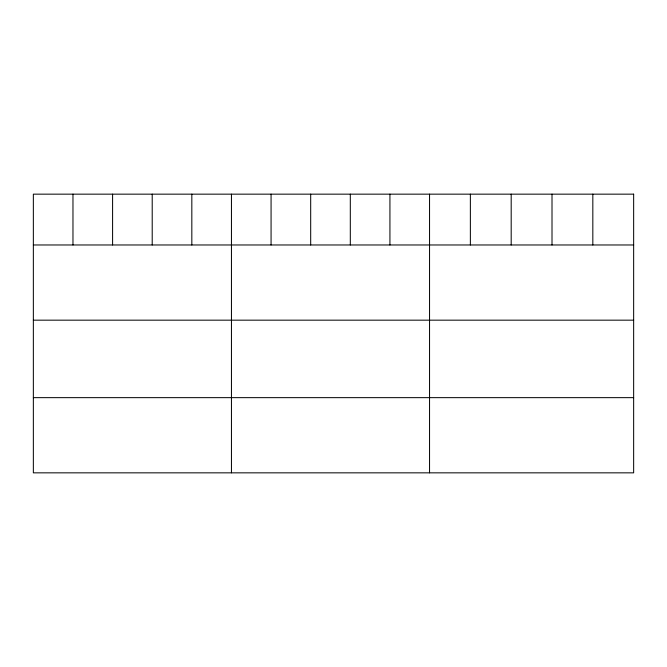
<?xml version="1.0" encoding="UTF-8"?>
<svg xmlns="http://www.w3.org/2000/svg" width="667" height="667" viewBox="0 0 667 667"><rect width="100%" height="100%" fill="white"/><g stroke="black" fill="none" stroke-linecap="round" stroke-linejoin="round"><path stroke-width="1" d="M33.35 244.972L633.65 244.972M33.35 320.168L633.65 320.168M33.35 397.649L633.65 397.649M592.83 194.155L592.83 244.972M552.009 194.155L552.009 244.972M511.189 194.155L511.189 244.972M470.368 194.155L470.368 244.972M429.548 194.155L429.548 472.845M389.928 194.155L389.928 244.972M350.308 194.155L350.308 244.972M310.689 194.155L310.689 244.972M271.069 194.155L271.069 244.972M231.449 194.155L231.449 472.845M191.829 194.155L191.829 244.972M152.209 194.155L152.209 244.972M112.59 194.155L112.59 244.972M72.97 194.155L72.97 244.972M633.65 194.155L33.35 194.155L33.35 472.845L633.65 472.845L633.65 194.155"/></g></svg>
